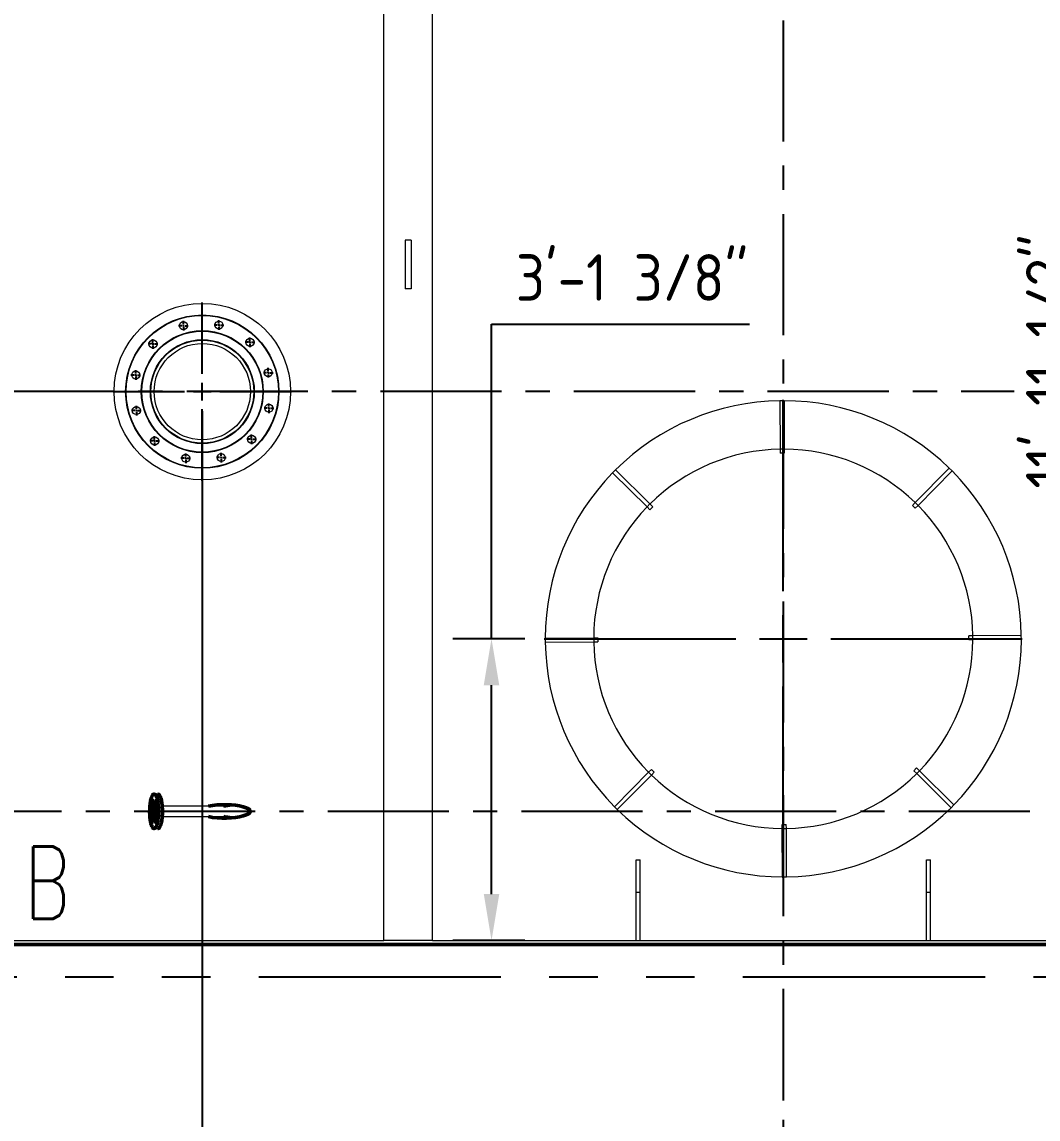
# Model space of a CAD drawing. Header units: inches. Extents: x 0 to 4731, y 0 to 1632.
# Drawn here: x 915.3 to 1041.3, y 486.9 to 622.8 of the extents above; entities that cross this region are included whole.
import ezdxf

# ---------------------------------------------------------------- set-up
doc = ezdxf.new("R2010")
doc.units = ezdxf.units.IN
doc.header["$LTSCALE"] = 48
doc.header["$MEASUREMENT"] = 0
doc.linetypes.add('CENTER', pattern=[2, 1.25, -0.25, 0.25, -0.25])
doc.linetypes.add('PHANTOM2', pattern=[1.25, 0.625, -0.125, 0.125, -0.125, 0.125, -0.125])
for name, color, linetype, lineweight in [('AM_0', 7, 'Continuous', 50), ('AM_11', 92, 'PHANTOM2', 25), ('AM_7', 142, 'CENTER', 25), ('Equipment-AM_0', 7, 'Continuous', 50), ('Equipment-AM_10', 7, 'CENTER', 50), ('Equipment-AM_5', 92, 'Continuous', 25), ('Process-AM_0', 7, 'Continuous', 50)]:
    doc.layers.add(name, color=color, linetype=linetype, lineweight=lineweight)
doc.styles.add('ISOCP', font='ISOCP.SHX')
doc.styles.get("Standard").update_dxf_attribs({"font": 'ROMANS.SHX', "width": 0.7})
doc.dimstyles.new('METSOPOWER_ANSI$0', dxfattribs={"dimtxt": 0.12, "dimasz": 0.12, "dimexe": 0.1, "dimexo": 0.05, "dimgap": 0.06, "dimtad": 1, "dimtoh": 1, "dimdec": 5, "dimzin": 12, "dimdsep": 46, "dimlunit": 4, "dimtxsty": 'Standard', "dimcen": 0, "dimclrd": 256, "dimclre": 256, "dimclrt": 140, "dimadec": 0, "dimazin": 2, "dimtp": 0.1, "dimtm": 0.1, "dimtfac": 0.71, "dimtdec": 5, "dimtmove": 0, "dimatfit": 3, "dimfxl": 1, "dimfrac": 2, "dimtzin": 7, "dimlwd": -1, "dimlwe": -1, "dimarcsym": 1})

# ---------------------------------------------------------------- blocks, each defined once
blk = doc.blocks.new('SW_CENTERMARKSYMBOL_5')
at = {"layer": 'AM_7', "color": 0}
for p, q in [((-0.2, 0), (-0.6, 0)), ((0, 0), (-0.1, 0)), ((0, 0.2), (0, 0.6)), ((0, 0), (0, 0.1)), ((0, 0), (0, -0.1)), ((0, 0), (0.1, 0)), ((0.2, 0), (0.6, 0)), ((0, -0.2), (0, -0.6))]:
    blk.add_line(p, q, dxfattribs=at)
blk = doc.blocks.new('SW_CENTERMARKSYMBOL_6')
at = {"layer": 'AM_7', "color": 0}
for p, q in [((-0.2, 0), (-0.6, 0)), ((0, 0), (-0.1, 0)), ((0, 0.2), (0, 0.6)), ((0, 0), (0, 0.1)), ((0, 0), (0, -0.1)), ((0, 0), (0.1, 0)), ((0.2, 0), (0.6, 0)), ((0, -0.2), (0, -0.6))]:
    blk.add_line(p, q, dxfattribs=at)
blk = doc.blocks.new('SW_CENTERMARKSYMBOL_7')
at = {"layer": 'AM_7', "color": 0}
for p, q in [((-0.2, 0), (-0.6, 0)), ((0, 0), (-0.1, 0)), ((0, 0.2), (0, 0.6)), ((0, 0), (0, 0.1)), ((0, 0), (0, -0.1)), ((0, 0), (0.1, 0)), ((0.2, 0), (0.6, 0)), ((0, -0.2), (0, -0.6))]:
    blk.add_line(p, q, dxfattribs=at)
blk = doc.blocks.new('SW_CENTERMARKSYMBOL_8')
at = {"layer": 'AM_7', "color": 0}
for p, q in [((-0.2, 0), (-0.6, 0)), ((0, 0), (-0.1, 0)), ((0, 0.2), (0, 0.6)), ((0, 0), (0, 0.1)), ((0, 0), (0, -0.1)), ((0, 0), (0.1, 0)), ((0.2, 0), (0.6, 0)), ((0, -0.2), (0, -0.6))]:
    blk.add_line(p, q, dxfattribs=at)
blk = doc.blocks.new('SW_CENTERMARKSYMBOL_9')
at = {"layer": 'AM_7', "color": 0}
for p, q in [((-0.2, 0), (-0.6, 0)), ((0, 0), (-0.1, 0)), ((0, 0.2), (0, 0.6)), ((0, 0), (0, 0.1)), ((0, 0), (0, -0.1)), ((0, 0), (0.1, 0)), ((0.2, 0), (0.6, 0)), ((0, -0.2), (0, -0.6))]:
    blk.add_line(p, q, dxfattribs=at)
blk = doc.blocks.new('SW_CENTERMARKSYMBOL_10')
at = {"layer": 'AM_7', "color": 0}
for p, q in [((-0.2, 0), (-0.6, 0)), ((0, 0), (-0.1, 0)), ((0, 0.2), (0, 0.6)), ((0, 0), (0, 0.1)), ((0, 0), (0, -0.1)), ((0, 0), (0.1, 0)), ((0.2, 0), (0.6, 0)), ((0, -0.2), (0, -0.6))]:
    blk.add_line(p, q, dxfattribs=at)
blk = doc.blocks.new('SW_CENTERMARKSYMBOL_11')
at = {"layer": 'AM_7', "color": 0}
for p, q in [((-0.2, 0), (-0.6, 0)), ((0, 0), (-0.1, 0)), ((0, 0.2), (0, 0.6)), ((0, 0), (0, 0.1)), ((0, 0), (0, -0.1)), ((0, 0), (0.1, 0)), ((0.2, 0), (0.6, 0)), ((0, -0.2), (0, -0.6))]:
    blk.add_line(p, q, dxfattribs=at)
blk = doc.blocks.new('SW_CENTERMARKSYMBOL_12')
at = {"layer": 'AM_7', "color": 0}
for p, q in [((-0.2, 0), (-0.6, 0)), ((0, 0), (-0.1, 0)), ((0, 0.2), (0, 0.6)), ((0, 0), (0, 0.1)), ((0, 0), (0, -0.1)), ((0, 0), (0.1, 0)), ((0.2, 0), (0.6, 0)), ((0, -0.2), (0, -0.6))]:
    blk.add_line(p, q, dxfattribs=at)
blk = doc.blocks.new('SW_CENTERMARKSYMBOL_13')
at = {"layer": 'AM_7', "color": 0}
for p, q in [((-0.2, 0), (-0.6, 0)), ((0, 0), (-0.1, 0)), ((0, 0.2), (0, 0.6)), ((0, 0), (0, 0.1)), ((0, 0), (0, -0.1)), ((0, 0), (0.1, 0)), ((0.2, 0), (0.6, 0)), ((0, -0.2), (0, -0.6))]:
    blk.add_line(p, q, dxfattribs=at)
blk = doc.blocks.new('SW_CENTERMARKSYMBOL_14')
at = {"layer": 'AM_7', "color": 0}
for p, q in [((-0.2, 0), (-0.6, 0)), ((0, 0), (-0.1, 0)), ((0, 0.2), (0, 0.6)), ((0, 0), (0, 0.1)), ((0, 0), (0, -0.1)), ((0, 0), (0.1, 0)), ((0.2, 0), (0.6, 0)), ((0, -0.2), (0, -0.6))]:
    blk.add_line(p, q, dxfattribs=at)
blk = doc.blocks.new('SW_CENTERMARKSYMBOL_15')
at = {"layer": 'AM_7', "color": 0}
for p, q in [((-0.2, 0), (-0.6, 0)), ((0, 0), (-0.1, 0)), ((0, 0.2), (0, 0.6)), ((0, 0), (0, 0.1)), ((0, 0), (0, -0.1)), ((0, 0), (0.1, 0)), ((0.2, 0), (0.6, 0)), ((0, -0.2), (0, -0.6))]:
    blk.add_line(p, q, dxfattribs=at)
blk = doc.blocks.new('SW_CENTERMARKSYMBOL_16')
at = {"layer": 'AM_7', "color": 0}
for p, q in [((-0.2, 0), (-0.6, 0)), ((0, 0), (-0.1, 0)), ((0, 0.2), (0, 0.6)), ((0, 0), (0, 0.1)), ((0, 0), (0, -0.1)), ((0, 0), (0.1, 0)), ((0.2, 0), (0.6, 0)), ((0, -0.2), (0, -0.6))]:
    blk.add_line(p, q, dxfattribs=at)
blk = doc.blocks.new('*U421')
at = {"layer": 'AM_7', "color": 0, "transparency": 16777216}
for p, q in [((0, 5.9), (0, 29.62)), ((-29.62, 0), (-5.9, 0)), ((5.9, 0), (29.62, 0)), ((0, -29.62), (0, -5.9))]:
    blk.add_line(p, q, dxfattribs=at)
at = {"layer": 'AM_7', "color": 0, "linetype": 'Continuous', "transparency": 16777216}
for p, q in [((0, -2.95), (0, 2.95)), ((-2.95, 0), (2.95, 0))]:
    blk.add_line(p, q, dxfattribs=at)
blk = doc.blocks.new('*U423')
at = {"layer": 'AM_7', "color": 0, "transparency": 16777216}
for p, q in [((0, 2.1875), (0, 11.0575)), ((-11.0575, 0), (-2.1875, 0)), ((2.1875, 0), (11.0575, 0)), ((0, -11.0575), (0, -2.1875))]:
    blk.add_line(p, q, dxfattribs=at)
at = {"layer": 'AM_7', "color": 0, "linetype": 'Continuous', "transparency": 16777216}
for p, q in [((-1.09375, 0), (1.09375, 0)), ((0, -1.09375), (0, 1.09375))]:
    blk.add_line(p, q, dxfattribs=at)
blk = doc.blocks.new('*D517')
at = {"layer": 'Defpoints', "color": 0, "transparency": 16777216}
for p in [(1081.68, 577.03), (1009.68, 489.21), (1081.68, 469.46)]:
    blk.add_point(p, dxfattribs=at)
at = {"layer": 'Equipment-AM_5', "linetype": 'ByBlock', "transparency": 16777216}
for p, q in [((1081.68, 574.63), (1081.68, 464.66)), ((1009.68, 486.81), (1009.68, 464.66)), ((1015.44, 469.46), (1075.92, 469.46))]:
    blk.add_line(p, q, dxfattribs=at)
at = {"layer": 'Equipment-AM_5', "transparency": 16777216}
for points in [[(1015.44, 470.42), (1015.44, 468.5), (1009.68, 469.46)], [(1075.92, 470.42), (1075.92, 468.5), (1081.68, 469.46)]]:
    blk.add_solid(points, dxfattribs=at)
at = {"layer": 'Equipment-AM_5', "color": 140, "transparency": 16777216, "insert": (1045.68, 475.22), "char_height": 5.76, "attachment_point": 5, "style": 'ISOCP', "bg_fill": 3, "box_fill_scale": 1.25, "bg_fill_color": 256, "bg_fill_true_color": 13158600, "bg_fill_transparency": 0}
blk.add_mtext('6\'-0"', dxfattribs=at)
blk = doc.blocks.new('*D518')
at = {"layer": 'Defpoints', "color": 0, "transparency": 16777216}
for p in [(937.68, 577.03), (1009.68, 489.21), (937.68, 469.46)]:
    blk.add_point(p, dxfattribs=at)
at = {"layer": 'Equipment-AM_5', "linetype": 'ByBlock', "transparency": 16777216}
for p, q in [((937.68, 574.63), (937.68, 464.66)), ((1009.68, 486.81), (1009.68, 464.66)), ((1003.92, 469.46), (943.44, 469.46))]:
    blk.add_line(p, q, dxfattribs=at)
at = {"layer": 'Equipment-AM_5', "transparency": 16777216}
for points in [[(943.44, 470.42), (943.44, 468.5), (937.68, 469.46)], [(1003.92, 470.42), (1003.92, 468.5), (1009.68, 469.46)]]:
    blk.add_solid(points, dxfattribs=at)
at = {"layer": 'Equipment-AM_5', "color": 140, "transparency": 16777216, "insert": (973.68, 475.22), "char_height": 5.76, "attachment_point": 5, "style": 'ISOCP', "bg_fill": 3, "box_fill_scale": 1.25, "bg_fill_color": 256, "bg_fill_true_color": 13158600, "bg_fill_transparency": 0}
blk.add_mtext('6\'-0"', dxfattribs=at)
blk = doc.blocks.new('*D519')
at = {"layer": 'Defpoints', "color": 0, "transparency": 16777216}
for p in [(865.68, 546.41), (1009.68, 489.21), (865.68, 445.24)]:
    blk.add_point(p, dxfattribs=at)
at = {"layer": 'Equipment-AM_5', "linetype": 'ByBlock', "transparency": 16777216}
for p, q in [((865.68, 544.01), (865.68, 440.44)), ((1009.68, 486.81), (1009.68, 440.44)), ((1003.92, 445.24), (871.44, 445.24))]:
    blk.add_line(p, q, dxfattribs=at)
at = {"layer": 'Equipment-AM_5', "transparency": 16777216}
for points in [[(871.44, 446.2), (871.44, 444.28), (865.68, 445.24)], [(1003.92, 446.2), (1003.92, 444.28), (1009.68, 445.24)]]:
    blk.add_solid(points, dxfattribs=at)
at = {"layer": 'Equipment-AM_5', "color": 140, "transparency": 16777216, "insert": (937.68, 451), "char_height": 5.76, "attachment_point": 5, "style": 'ISOCP', "bg_fill": 3, "box_fill_scale": 1.25, "bg_fill_color": 256, "bg_fill_true_color": 13158600, "bg_fill_transparency": 0}
blk.add_mtext('12\'-0"', dxfattribs=at)
blk = doc.blocks.new('*D520')
at = {"layer": 'Defpoints', "color": 0, "transparency": 16777216}
for p in [(1153.68, 546.41), (1009.68, 489.21), (1153.68, 445.24)]:
    blk.add_point(p, dxfattribs=at)
at = {"layer": 'Equipment-AM_5', "linetype": 'ByBlock', "transparency": 16777216}
for p, q in [((1153.68, 544.01), (1153.68, 440.44)), ((1009.68, 486.81), (1009.68, 440.44)), ((1015.44, 445.24), (1147.92, 445.24))]:
    blk.add_line(p, q, dxfattribs=at)
at = {"layer": 'Equipment-AM_5', "transparency": 16777216}
for points in [[(1015.44, 446.2), (1015.44, 444.28), (1009.68, 445.24)], [(1147.92, 446.2), (1147.92, 444.28), (1153.68, 445.24)]]:
    blk.add_solid(points, dxfattribs=at)
at = {"layer": 'Equipment-AM_5', "color": 140, "transparency": 16777216, "insert": (1081.68, 451), "char_height": 5.76, "attachment_point": 5, "style": 'ISOCP', "bg_fill": 3, "box_fill_scale": 1.25, "bg_fill_color": 256, "bg_fill_true_color": 13158600, "bg_fill_transparency": 0}
blk.add_mtext('12\'-0"', dxfattribs=at)
blk = doc.blocks.new('*D522')
at = {"layer": 'Defpoints', "color": 0, "transparency": 16777216}
for p in [(1009.48, 641.03), (1105.32, 641.03), (1081.68, 577.03)]:
    blk.add_point(p, dxfattribs=at)
at = {"layer": 'Equipment-AM_5', "linetype": 'ByBlock', "transparency": 16777216}
for p, q in [((1011.88, 641.03), (1110.12, 641.03)), ((1105.32, 582.79), (1105.32, 635.27)), ((1084.08, 577.03), (1110.12, 577.03))]:
    blk.add_line(p, q, dxfattribs=at)
at = {"layer": 'Equipment-AM_5', "transparency": 16777216}
for points in [[(1104.36, 635.27), (1106.28, 635.27), (1105.32, 641.03)], [(1104.36, 582.79), (1106.28, 582.79), (1105.32, 577.03)]]:
    blk.add_solid(points, dxfattribs=at)
at = {"layer": 'Equipment-AM_5', "color": 140, "transparency": 16777216, "insert": (1099.56, 609.03), "char_height": 5.76, "attachment_point": 5, "rotation": 90, "style": 'ISOCP', "bg_fill": 3, "box_fill_scale": 1.25, "bg_fill_color": 256, "bg_fill_true_color": 13158600, "bg_fill_transparency": 0}
blk.add_mtext('5\'-4"', dxfattribs=at)
blk = doc.blocks.new('*D631')
at = {"layer": 'Defpoints', "color": 0, "transparency": 16777216}
for p in [(980.06, 546.41), (973.52, 509.03), (980.06, 509.03)]:
    blk.add_point(p, dxfattribs=at)
at = {"layer": 'Equipment-AM_5', "linetype": 'ByBlock', "transparency": 16777216}
for p, q in [((973.52, 546.41), (973.52, 585.41)), ((973.52, 585.41), (1005.49, 585.41)), ((977.66, 546.41), (968.72, 546.41)), ((973.52, 514.79), (973.52, 540.65)), ((977.66, 509.03), (968.72, 509.03))]:
    blk.add_line(p, q, dxfattribs=at)
at = {"layer": 'Equipment-AM_5', "transparency": 16777216}
for points in [[(972.56, 540.65), (974.48, 540.65), (973.52, 546.41)], [(972.56, 514.79), (974.48, 514.79), (973.52, 509.03)]]:
    blk.add_solid(points, dxfattribs=at)
at = {"layer": 'Equipment-AM_5', "color": 140, "transparency": 16777216, "insert": (990.94, 591.17), "char_height": 5.76, "attachment_point": 5, "style": 'ISOCP', "bg_fill": 3, "box_fill_scale": 1.25, "bg_fill_color": 256, "bg_fill_true_color": 13158600, "bg_fill_transparency": 0}
blk.add_mtext('3\'-1 3/8"', dxfattribs=at)
blk = doc.blocks.new('*D633')
at = {"layer": 'Defpoints', "color": 0, "transparency": 16777216}
for p in [(1053.17, 652.53), (1048.4, 509.03), (1053.17, 509.03)]:
    blk.add_point(p, dxfattribs=at)
at = {"layer": 'Equipment-AM_5', "linetype": 'ByBlock', "transparency": 16777216}
for p, q in [((1050.77, 652.53), (1043.6, 652.53)), ((1048.4, 646.77), (1048.4, 514.79)), ((1050.77, 509.03), (1043.6, 509.03))]:
    blk.add_line(p, q, dxfattribs=at)
at = {"layer": 'Equipment-AM_5', "transparency": 16777216}
for points in [[(1047.44, 646.77), (1049.36, 646.77), (1048.4, 652.53)], [(1047.44, 514.79), (1049.36, 514.79), (1048.4, 509.03)]]:
    blk.add_solid(points, dxfattribs=at)
at = {"layer": 'Equipment-AM_5', "color": 140, "transparency": 16777216, "insert": (1042.64, 580.78), "char_height": 5.76, "attachment_point": 5, "rotation": 90, "style": 'ISOCP', "bg_fill": 3, "box_fill_scale": 1.25, "bg_fill_color": 256, "bg_fill_true_color": 13158600, "bg_fill_transparency": 0}
blk.add_mtext('11\'-11 1/2"', dxfattribs=at)

msp = doc.modelspace()

# ---------------------------------------------------------------- linework, layer by layer
at = {"layer": 'AM_11'}
msp.add_line((824.680925, 504.530171), (1194.680925, 504.530171), dxfattribs=at)
at = {"layer": 'AM_7', "ltscale": 0.25}
msp.add_line((1009.680925, 623.030171), (1009.680925, 489.206401), dxfattribs=at)
at = {"layer": 'Equipment-AM_0', "lineweight": 18}
for p, q in [((960.170925, 509.030171), (960.170925, 652.530171)), ((966.190925, 509.030171), (966.190925, 652.530171)), ((963.555925, 595.780171), (962.805925, 595.780171)), ((962.805925, 595.780171), (962.805925, 589.780171)), ((963.555925, 595.780171), (963.555925, 589.780171)), ((963.555925, 589.780171), (962.805925, 589.780171)), ((1009.771718, 575.90609), (1009.271725, 575.903392)), ((1009.271725, 575.903392), (1009.304106, 569.903479)), ((1009.771718, 575.90609), (1009.804099, 569.906178)), ((1009.804099, 569.906178), (1009.304106, 569.903479)), ((1009.304106, 569.903479), (1009.306804, 569.403487)), ((1009.804099, 569.906178), (1009.806797, 569.406185)), ((1009.806797, 569.406185), (1009.306804, 569.403487)), ((988.884825, 567.329671), (988.533185, 566.974215)), ((988.533185, 566.974215), (992.79866, 562.754533)), ((988.884825, 567.329671), (993.1503, 563.109989)), ((1030.24997, 567.552911), (1026.030287, 563.287436)), ((1030.605426, 567.201271), (1026.385743, 562.935795)), ((1030.605426, 567.201271), (1030.24997, 567.552911)), ((993.1503, 563.109989), (992.79866, 562.754533)), ((992.79866, 562.754533), (993.154117, 562.402892)), ((993.1503, 563.109989), (993.505757, 562.758349)), ((993.505757, 562.758349), (993.154117, 562.402892)), ((1026.030287, 563.287436), (1025.678647, 562.931979)), ((1026.034103, 562.580339), (1025.678647, 562.931979)), ((1026.385743, 562.935795), (1026.030287, 563.287436)), ((1026.385743, 562.935795), (1026.034103, 562.580339)), ((980.180006, 546.495964), (986.179918, 546.528344)), ((980.180006, 546.495964), (980.182704, 545.995971)), ((986.179918, 546.528344), (986.679911, 546.531042)), ((986.179918, 546.528344), (986.182617, 546.028351)), ((986.679911, 546.531042), (986.682609, 546.03105)), ((1033.179234, 546.78199), (1032.679241, 546.779292)), ((1032.681939, 546.279299), (1032.679241, 546.779292)), ((1039.179146, 546.81437), (1033.179234, 546.78199)), ((1033.181932, 546.281997), (1033.179234, 546.78199)), ((1039.181845, 546.314378), (1039.179146, 546.81437)), ((980.182704, 545.995971), (986.182617, 546.028351)), ((986.182617, 546.028351), (986.682609, 546.03105)), ((1033.181932, 546.281997), (1032.681939, 546.279299)), ((1039.181845, 546.314378), (1033.181932, 546.281997)), ((992.976107, 529.874546), (993.327747, 530.230002)), ((993.327747, 530.230002), (993.683204, 529.878362)), ((1025.856094, 530.051993), (1026.207734, 530.407449)), ((1026.56319, 530.055809), (1026.207734, 530.407449)), ((988.756425, 525.609071), (992.976107, 529.874546)), ((989.111881, 525.257431), (993.331563, 529.522906)), ((992.976107, 529.874546), (993.331563, 529.522906)), ((993.331563, 529.522906), (993.683204, 529.878362)), ((1026.21155, 529.700353), (1025.856094, 530.051993)), ((1026.21155, 529.700353), (1026.56319, 530.055809)), ((1030.477025, 525.48067), (1026.21155, 529.700353)), ((1030.828665, 525.836126), (1026.56319, 530.055809)), ((988.756425, 525.609071), (989.111881, 525.257431)), ((1030.477025, 525.48067), (1030.828665, 525.836126)), ((1009.555053, 523.404156), (1010.055046, 523.406855)), ((1009.557752, 522.904164), (1009.555053, 523.404156)), ((1010.057745, 522.906862), (1010.055046, 523.406855)), ((1009.557752, 522.904164), (1010.057745, 522.906862)), ((1009.590132, 516.904251), (1009.557752, 522.904164)), ((1010.090125, 516.906949), (1010.057745, 522.906862)), ((991.430925, 515.030171), (991.430925, 519.030171)), ((991.430925, 519.030171), (991.930925, 519.030171)), ((991.930925, 515.030171), (991.930925, 519.030171)), ((1027.430925, 519.030171), (1027.930925, 519.030171)), ((1027.430925, 515.030171), (1027.430925, 519.030171)), ((1027.930925, 515.030171), (1027.930925, 519.030171)), ((1009.590132, 516.904251), (1010.090125, 516.906949)), ((991.430925, 515.030171), (991.930925, 515.030171)), ((991.430925, 509.030171), (991.430925, 515.030171)), ((991.930925, 509.030171), (991.930925, 515.030171)), ((1027.430925, 509.030171), (1027.430925, 515.030171)), ((1027.430925, 515.030171), (1027.930925, 515.030171)), ((1027.930925, 509.030171), (1027.930925, 515.030171)), ((877.680925, 509.030171), (960.170925, 509.030171)), ((966.190925, 509.030171), (960.170925, 509.030171)), ((966.190925, 509.030171), (1053.170925, 509.030171))]:
    msp.add_line(p, q, dxfattribs=at)
for centre, radius in [((937.680925, 577.030171), 10.9375), ((937.680925, 577.030171), 9.5), ((937.680925, 577.030171), 9.44), ((937.680925, 577.030171), 7.56), ((937.680925, 577.030171), 7.5), ((935.338008, 585.200895), 0.5), ((939.737261, 585.277684), 0.5), ((931.566537, 582.934767), 0.5), ((937.680925, 577.030171), 6.44), ((937.680925, 577.030171), 6.4375), ((937.680925, 577.030171), 6.40625), ((937.680925, 577.030171), 6.375), ((943.585521, 583.144559), 0.5), ((937.680925, 577.030171), 5.969), ((929.433411, 579.086507), 0.5), ((945.85165, 579.373088), 0.5), ((929.510201, 574.687253), 0.5), ((945.928439, 574.973835), 0.5), ((931.776329, 570.915782), 0.5), ((943.795313, 571.125575), 0.5), ((935.624589, 568.782657), 0.5), ((940.023843, 568.859446), 0.5)]:
    msp.add_circle(centre, radius, dxfattribs=at)
for radius, start, end in [(29.5, 90.79477426, 134.82364773), (29.5, 45.79477426, 89.82364773), (23.5, 90.91875206, 134.69966993), (23.5, 45.91875206, 89.69966993), (29.5, 135.79477426, 179.82364773), (29.5, 0.79477426, 44.82364773), (23.5, 135.91875206, 179.69966993), (23.5, 0.91875206, 44.69966993), (29.5, 180.79477426, 224.82364773), (23.5, 180.91875206, 224.69966993), (23.5, 315.91875206, 359.69966993), (29.5, 315.79477426, 359.82364773), (23.5, 225.91875206, 269.69966993), (23.5, 270.91875206, 314.69966993), (29.5, 225.79477426, 269.82364773), (29.5, 270.79477426, 314.82364773)]:
    msp.add_arc((1009.680925, 546.405171), radius, start, end, dxfattribs=at)

# ---------------------------------------------------------------- block references
at = {"layer": 'AM_7'}
for name, p in [('*U423', (937.680925, 577.030171)), ('SW_CENTERMARKSYMBOL_10', (939.737261, 585.277684)), ('SW_CENTERMARKSYMBOL_16', (935.338008, 585.200895)), ('SW_CENTERMARKSYMBOL_15', (931.566537, 582.934767)), ('SW_CENTERMARKSYMBOL_11', (943.585521, 583.144559)), ('SW_CENTERMARKSYMBOL_14', (929.433411, 579.086507)), ('SW_CENTERMARKSYMBOL_12', (945.85165, 579.373088)), ('SW_CENTERMARKSYMBOL_13', (929.510201, 574.687253)), ('SW_CENTERMARKSYMBOL_9', (945.928439, 574.973835)), ('*U421', (1009.680925, 546.405171)), ('SW_CENTERMARKSYMBOL_5', (931.776329, 570.915782)), ('SW_CENTERMARKSYMBOL_8', (943.795313, 571.125575)), ('SW_CENTERMARKSYMBOL_6', (935.624589, 568.782657)), ('SW_CENTERMARKSYMBOL_7', (940.023843, 568.859446))]:
    msp.add_blockref(name, p, dxfattribs=at)

# ---------------------------------------------------------------- next in the draw order: dimensions: what is measured, and where the dimension line sits
at = {"layer": 'Equipment-AM_5'}
dim = msp.add_linear_dim(base=(1081.680925, 469.459783), p1=(1009.680925, 489.206401), p2=(1081.680925, 577.030171), dimstyle='METSOPOWER_ANSI$0', override={"dimscale": 48, "dimzin": 15, "dimtxsty": 'ISOCP', "dimtfill": 1}, dxfattribs=at)
dim.commit()
dim.dimension.update_dxf_attribs({"geometry": '*D517', "text_midpoint": (1045.680925, 475.219783)})

# ---------------------------------------------------------------- next in the draw order: dimensions: what is measured, and where the dimension line sits
dim = msp.add_linear_dim(base=(937.680925, 469.459783), p1=(1009.680925, 489.206401), p2=(937.680925, 577.030171), dimstyle='METSOPOWER_ANSI$0', override={"dimscale": 48, "dimzin": 15, "dimtxsty": 'ISOCP', "dimtfill": 1}, dxfattribs=at)
dim.commit()
dim.dimension.update_dxf_attribs({"geometry": '*D518', "text_midpoint": (973.680925, 475.219783)})

# ---------------------------------------------------------------- next in the draw order: dimensions: what is measured, and where the dimension line sits
dim = msp.add_linear_dim(base=(1105.317885, 641.030171), p1=(1081.680925, 577.030171), p2=(1009.480925, 641.030171), angle=90, dimstyle='METSOPOWER_ANSI$0', override={"dimscale": 48, "dimzin": 15, "dimtxsty": 'ISOCP', "dimtfill": 1}, dxfattribs=at)
dim.commit()
dim.dimension.update_dxf_attribs({"geometry": '*D522', "text_midpoint": (1099.557885, 609.030171)})
dim = msp.add_linear_dim(base=(865.680925, 445.236025), p1=(1009.680925, 489.206401), p2=(865.680925, 546.405171), dimstyle='METSOPOWER_ANSI$0', override={"dimscale": 48, "dimzin": 15, "dimtxsty": 'ISOCP', "dimtfill": 1}, dxfattribs=at)
dim.commit()
dim.dimension.update_dxf_attribs({"geometry": '*D519', "text_midpoint": (937.680925, 450.996592)})

# ---------------------------------------------------------------- next in the draw order: linework, layer by layer
at = {"layer": 'AM_0', "lineweight": 18}
for p, q in [((932.188523, 527.155171), (931.70556, 527.155171)), ((931.70556, 526.030171), (931.64519, 526.030171)), ((942.356055, 525.687671), (932.711525, 525.687671)), ((931.64519, 524.030171), (931.70556, 524.030171)), ((932.711525, 524.372671), (942.356055, 524.372671)), ((931.70556, 522.905171), (932.188523, 522.905171))]:
    msp.add_line(p, q, dxfattribs=at)
at = {"layer": 'AM_0', "flags": 128}
for points in [[(932.080516, 523.47555), (932.046923, 523.364018), (932.011116, 523.263291), (931.973328, 523.174024), (931.933803, 523.096794), (931.892798, 523.032103), (931.850578, 522.98037), (931.807418, 522.941931), (931.763598, 522.917035), (931.719401, 522.905844), (931.675114, 522.908429), (931.631025, 522.924775), (931.587419, 522.954775), (931.544579, 522.998235), (931.502784, 523.054873), (931.462303, 523.124321), (931.4234, 523.20613), (931.386327, 523.299768), (931.351325, 523.404628), (931.318619, 523.520031), (931.288423, 523.645228), (931.260933, 523.779406), (931.236326, 523.921696), (931.214762, 524.071175), (931.196381, 524.226873), (931.181303, 524.387782), (931.169624, 524.552856), (931.161421, 524.721026), (931.156747, 524.891201), (931.155633, 525.062277), (931.158085, 525.233144), (931.164087, 525.402696), (931.173601, 525.569831), (931.186565, 525.733467), (931.202895, 525.892541), (931.222485, 526.046023), (931.245208, 526.192917), (931.270917, 526.332269), (931.299444, 526.463177), (931.330605, 526.584792), (931.364198, 526.696324), (931.400005, 526.79705), (931.437793, 526.886318), (931.477318, 526.963547), (931.518323, 527.028238), (931.560542, 527.079971), (931.603702, 527.11841), (931.647523, 527.143306), (931.69172, 527.154498), (931.736007, 527.151912), (931.780096, 527.135566), (931.823702, 527.105566), (931.866541, 527.062106), (931.908337, 527.005468), (931.948818, 526.93602), (931.987721, 526.854212), (932.024794, 526.760574), (932.059796, 526.655713), (932.092502, 526.54031), (932.122698, 526.415114), (932.150188, 526.280935), (932.174795, 526.138645), (932.196359, 525.989166), (932.21474, 525.833468), (932.229818, 525.67256), (932.241497, 525.507485), (932.2497, 525.339316), (932.254374, 525.169141), (932.255488, 524.998065), (932.253036, 524.827197), (932.247034, 524.657645), (932.23752, 524.49051), (932.224555, 524.326874), (932.208226, 524.1678), (932.188636, 524.014318), (932.165913, 523.867425), (932.140204, 523.728072), (932.111677, 523.597164), (932.080516, 523.47555)], [(931.484998, 525.944654), (931.470989, 525.9042), (931.455057, 525.876328), (931.437946, 525.862341), (931.420457, 525.862892), (931.403408, 525.877957), (931.387595, 525.906831), (931.373759, 525.948163), (931.362545, 526.000021), (931.354479, 526.05998), (931.349938, 526.125237), (931.349134, 526.19274), (931.352104, 526.259333), (931.35871, 526.321901), (931.368643, 526.37752), (931.381438, 526.423589), (931.396497, 526.457953), (931.413116, 526.479006), (931.430518, 526.485764), (931.447889, 526.477909), (931.464417, 526.455811), (931.479329, 526.420501), (931.491928, 526.373631), (931.501624, 526.317393), (931.507965, 526.254416), (931.510653, 526.187644), (931.509564, 526.120201), (931.504748, 526.05524), (931.496429, 525.995797), (931.484998, 525.944654)], [(932.056558, 525.866783), (932.042549, 525.826329), (932.026616, 525.798457), (932.009505, 525.78447), (931.992016, 525.785021), (931.974967, 525.800086), (931.959154, 525.82896), (931.945318, 525.870292), (931.934105, 525.92215), (931.926039, 525.982109), (931.921498, 526.047366), (931.920694, 526.114869), (931.923664, 526.181462), (931.93027, 526.24403), (931.940203, 526.299649), (931.952998, 526.345718), (931.968057, 526.380083), (931.984676, 526.401136), (932.002078, 526.407893), (932.019449, 526.400039), (932.035977, 526.37794), (932.050889, 526.34263), (932.063487, 526.29576), (932.073184, 526.239522), (932.079524, 526.176545), (932.082213, 526.109773), (932.081123, 526.04233), (932.076307, 525.977369), (932.067989, 525.917926), (932.056558, 525.866783)], [(932.188523, 527.155171), (932.21897, 527.151912), (932.263059, 527.135566), (932.306665, 527.105566), (932.349504, 527.062106), (932.3913, 527.005468), (932.431781, 526.93602), (932.470684, 526.854212), (932.507757, 526.760574), (932.542759, 526.655713), (932.575465, 526.54031), (932.60566, 526.415114), (932.633151, 526.280935), (932.657758, 526.138645), (932.679322, 525.989166), (932.697703, 525.833468), (932.712781, 525.67256), (932.72446, 525.507485), (932.732663, 525.339316), (932.737336, 525.169141), (932.738451, 524.998065), (932.735999, 524.827197), (932.729997, 524.657645), (932.720483, 524.49051), (932.707518, 524.326874), (932.691188, 524.1678), (932.671598, 524.014318), (932.648876, 523.867425), (932.623167, 523.728072), (932.59464, 523.597164), (932.563479, 523.47555)], [(931.82164, 524.298584), (931.798006, 524.223087), (931.772228, 524.158919), (931.744666, 524.106981), (931.715708, 524.068003), (931.685759, 524.042532), (931.655242, 524.030925), (931.624583, 524.033345), (931.594213, 524.049759), (931.564559, 524.079935), (931.536037, 524.123451), (931.509048, 524.179695), (931.483969, 524.247877), (931.461154, 524.327042), (931.440922, 524.416077), (931.423557, 524.513732), (931.409304, 524.618637), (931.398362, 524.729319), (931.390885, 524.844224), (931.386978, 524.96174), (931.386695, 525.080216), (931.390042, 525.19799), (931.39697, 525.313408), (931.407382, 525.42485), (931.421133, 525.530751), (931.438029, 525.629626), (931.457833, 525.720085), (931.480267, 525.800859), (931.505017, 525.870815), (931.531734, 525.92897), (931.560044, 525.974508), (931.589549, 526.006789), (931.619835, 526.025361), (931.650477, 526.029962), (931.681045, 526.020529), (931.711109, 525.997193), (931.740249, 525.960282), (931.768053, 525.910314), (931.794133, 525.847992), (931.818123, 525.774188), (931.839684, 525.689941), (931.858515, 525.596432), (931.874352, 525.494973), (931.886972, 525.38699), (931.896198, 525.273998), (931.9019, 525.157583), (931.903998, 525.039379), (931.902463, 524.921047), (931.897317, 524.804246), (931.888632, 524.690616), (931.876529, 524.581753), (931.861178, 524.479185), (931.842796, 524.384352), (931.82164, 524.298584)], [(931.765176, 524.532692), (931.74563, 524.47178), (931.72404, 524.422235), (931.700845, 524.385066), (931.676517, 524.36103), (931.651551, 524.350615), (931.626456, 524.354034), (931.601742, 524.371217), (931.577912, 524.401815), (931.555453, 524.445204), (931.534819, 524.500502), (931.516433, 524.566581), (931.500668, 524.642099), (931.487845, 524.725516), (931.478225, 524.815135), (931.472004, 524.909132), (931.469308, 525.005593), (931.470193, 525.102554), (931.47464, 525.198041), (931.48256, 525.290111), (931.49379, 525.37689), (931.508102, 525.45661), (931.525204, 525.527649), (931.54475, 525.588561), (931.56634, 525.638106), (931.589535, 525.675275), (931.613863, 525.699312), (931.638829, 525.709726), (931.663924, 525.706307), (931.688638, 525.689124), (931.712468, 525.658526), (931.734928, 525.615137), (931.755561, 525.55984), (931.773947, 525.49376), (931.789712, 525.418243), (931.802535, 525.334825), (931.812155, 525.245206), (931.818376, 525.151209), (931.821072, 525.054749), (931.820187, 524.957788), (931.81574, 524.8623), (931.80782, 524.77023), (931.796591, 524.683452), (931.782279, 524.603731), (931.765176, 524.532692)], [(931.70556, 526.030171), (931.710847, 526.029962), (931.741415, 526.020529), (931.77148, 525.997193), (931.800619, 525.960282), (931.828424, 525.910314), (931.854504, 525.847992), (931.878493, 525.774188), (931.900055, 525.689941), (931.918886, 525.596432), (931.934723, 525.494973), (931.947342, 525.38699), (931.956568, 525.273998), (931.96227, 525.157583), (931.964368, 525.039379), (931.962834, 524.921047), (931.957688, 524.804246), (931.949002, 524.690616), (931.936899, 524.581753), (931.921549, 524.479185), (931.903166, 524.384352), (931.88201, 524.298584)], [(931.464844, 523.736317), (931.450835, 523.695864), (931.434902, 523.667992), (931.417791, 523.654004), (931.400302, 523.654556), (931.383253, 523.669621), (931.367441, 523.698495), (931.353604, 523.739827), (931.342391, 523.791685), (931.334325, 523.851644), (931.329784, 523.916901), (931.32898, 523.984404), (931.33195, 524.050996), (931.338556, 524.113565), (931.348489, 524.169184), (931.361284, 524.215253), (931.376343, 524.249617), (931.392962, 524.27067), (931.410364, 524.277428), (931.427735, 524.269573), (931.444263, 524.247475), (931.459175, 524.212165), (931.471773, 524.165295), (931.48147, 524.109057), (931.48781, 524.046079), (931.490499, 523.979308), (931.489409, 523.911865), (931.484593, 523.846903), (931.476275, 523.787461), (931.464844, 523.736317)], [(931.88201, 524.298584), (931.858377, 524.223087), (931.832598, 524.158919), (931.805036, 524.106981), (931.776078, 524.068003), (931.74613, 524.042532), (931.715612, 524.030925), (931.70556, 524.030171)], [(932.036403, 523.658446), (932.022394, 523.617993), (932.006462, 523.590121), (931.989351, 523.576134), (931.971862, 523.576685), (931.954813, 523.59175), (931.939, 523.620624), (931.925164, 523.661956), (931.91395, 523.713814), (931.905884, 523.773773), (931.901343, 523.83903), (931.900539, 523.906533), (931.903509, 523.973125), (931.910115, 524.035694), (931.920048, 524.091313), (931.932843, 524.137382), (931.947902, 524.171746), (931.964521, 524.192799), (931.981923, 524.199557), (931.999294, 524.191702), (932.015822, 524.169604), (932.030734, 524.134294), (932.043333, 524.087424), (932.053029, 524.031186), (932.05937, 523.968208), (932.062058, 523.901437), (932.060969, 523.833994), (932.056152, 523.769033), (932.047834, 523.70959), (932.036403, 523.658446)], [(932.563479, 523.47555), (932.529886, 523.364018), (932.494079, 523.263291), (932.456291, 523.174024), (932.416766, 523.096794), (932.375761, 523.032103), (932.333541, 522.98037), (932.290381, 522.941931), (932.246561, 522.917035), (932.202364, 522.905844), (932.188523, 522.905171)]]:
    msp.add_lwpolyline(points, dxfattribs=at)
at = {"layer": 'AM_0'}
for centre, radius, start, end in [((933.781452, 525.030171), 2.067603, 166.6039235, 193.3960765), ((933.409986, 525.030171), 1.661089, 166.93278062, 193.06721938)]:
    msp.add_arc(centre, radius, start, end, dxfattribs=at)
for centre, start_param, end_param in [((940.398893, 525.030171), 0.9143542915, 5.3688310157), ((942.264918, 525.030171), 5.0075997557, 5.3688310157), ((942.264918, 525.030171), 0.9143542915, 1.2755855515)]:
    msp.add_ellipse(centre, major_axis=(-3.206874, 0), ratio=0.2588190451, start_param=start_param, end_param=end_param, dxfattribs=at)
at = {"layer": 'AM_7', "ltscale": 0.25}
msp.add_line((1070.743425, 577.030171), (695.863562, 577.030171), dxfattribs=at)

# ---------------------------------------------------------------- next in the draw order: texts
at = {"layer": 'Equipment-AM_10', "color": 30, "lineweight": 18, "insert": (918.475491, 516.188008), "char_height": 8.9856, "attachment_point": 5}
msp.add_mtext('B', dxfattribs=at)

# ---------------------------------------------------------------- next in the draw order: dimensions: what is measured, and where the dimension line sits
at = {"layer": 'Equipment-AM_5'}
dim = msp.add_linear_dim(base=(1153.680925, 445.236025), p1=(1009.680925, 489.206401), p2=(1153.680925, 546.405171), dimstyle='METSOPOWER_ANSI$0', override={"dimscale": 48, "dimzin": 15, "dimtxsty": 'ISOCP', "dimtfill": 1}, dxfattribs=at)
dim.commit()
dim.dimension.update_dxf_attribs({"geometry": '*D520', "text_midpoint": (1081.680925, 450.996592)})

# ---------------------------------------------------------------- next in the draw order: linework, layer by layer
at = {"layer": 'AM_7', "ltscale": 0.25}
msp.add_line((1088.229425, 525.030171), (685.99956, 525.030171), dxfattribs=at)
at = {"layer": 'Process-AM_0'}
msp.add_line((788.385197, 508.530171), (1263.097395, 508.530171), dxfattribs=at)

# ---------------------------------------------------------------- next in the draw order: dimensions: what is measured, and where the dimension line sits
at = {"layer": 'Equipment-AM_5'}
dim = msp.add_linear_dim(base=(1048.396335, 509.030171), p1=(1053.170925, 652.530171), p2=(1053.170925, 509.030171), angle=90, dimstyle='METSOPOWER_ANSI$0', override={"dimscale": 48, "dimzin": 15, "dimtxsty": 'ISOCP', "dimtfill": 1}, dxfattribs=at)
dim.commit()
dim.dimension.update_dxf_attribs({"geometry": '*D633', "text_midpoint": (1042.635768, 580.780171)})
dim = msp.add_linear_dim(base=(973.520037, 509.030171), p1=(980.060925, 546.405171), p2=(980.060925, 509.030171), angle=90, dimstyle='METSOPOWER_ANSI$0', override={"dimscale": 48, "dimzin": 15, "dimtxsty": 'ISOCP', "dimtfill": 1}, dxfattribs=at)
dim.commit()
dim.dimension.update_dxf_attribs({"geometry": '*D631', "text_midpoint": (990.944037, 585.413232), "dimtype": 160})

doc.saveas('drawing.dxf')
